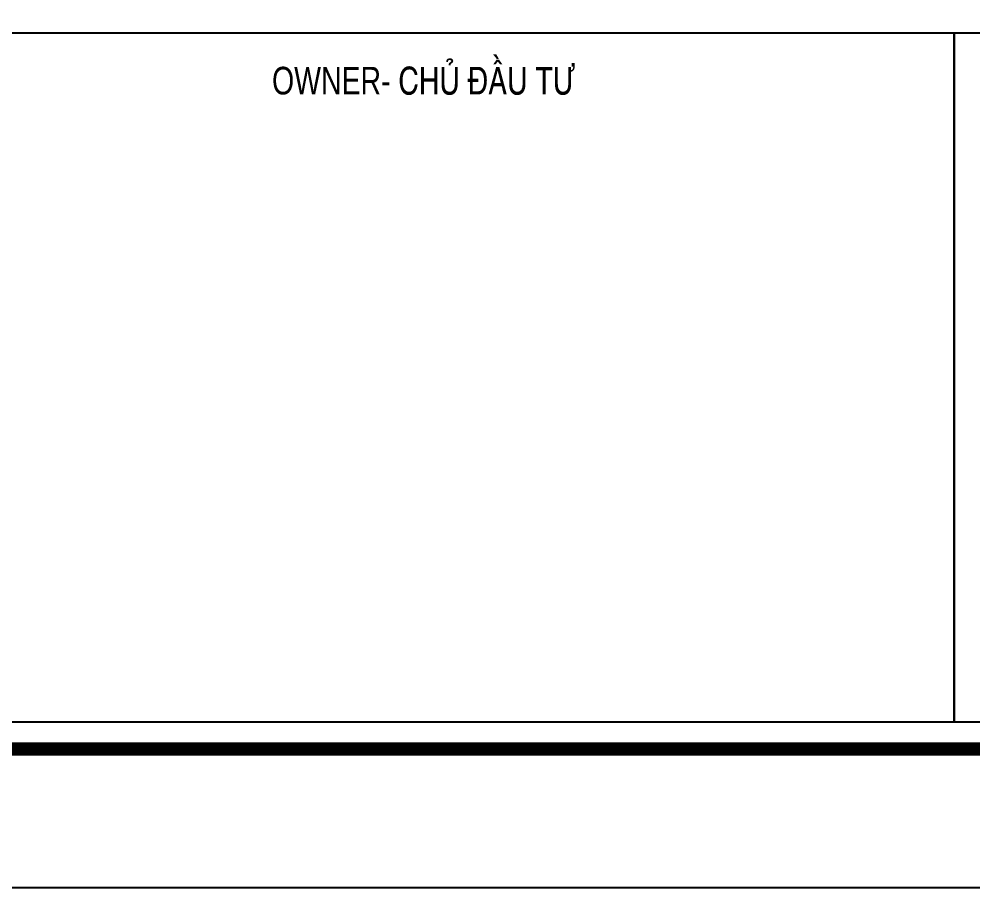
# Model space of a CAD drawing. Header units: inches. Extents: x 315041 to 662841, y -45540 to -35018.
# Drawn here: x 329693.4 to 329755.6, y -37110 to -37053.3 of the extents above; entities that cross this region are included whole.
import ezdxf

# ---------------------------------------------------------------- set-up
doc = ezdxf.new("R2010")
doc.units = ezdxf.units.IN
doc.header["$MEASUREMENT"] = 0
doc.layers.add('2', color=2, linetype='Continuous')
doc.layers.add('BAO KHUNG', color=31, linetype='Continuous')
doc.styles.get("Standard").update_dxf_attribs({"font": 'VHARIALN.TTF'})

# ---------------------------------------------------------------- blocks, each defined once
blk = doc.blocks.new('A$C75D82031')
at = {"layer": '2', "color": 157, "linetype": 'Continuous'}
blk.add_lwpolyline([(0, 420), (594, 420), (594, 0), (0, 0)], close=True, dxfattribs=at)
at = {"layer": 'BAO KHUNG', "color": 167, "linetype": 'Continuous', "const_width": 0.871}
blk.add_lwpolyline([(10.588, 9.067), (583.412, 9.067), (583.412, 410.933), (10.588, 410.933)], close=True, dxfattribs=at)
at = {"layer": 'BAO KHUNG', "color": 7}
for points in [[(80.92, 55.81), (144.951, 55.81), (144.951, 10.81), (80.92, 10.81)], [(144.951, 55.81), (285.801, 55.81), (285.801, 10.81), (144.951, 10.81)]]:
    blk.add_lwpolyline(points, close=True, dxfattribs=at)
at = {"layer": 'BAO KHUNG', "color": 7, "linetype": 'Continuous', "width": 0.9}
blk.add_text(' OWNER- CHñ §ÇU T¦', height=1.8, dxfattribs=at).set_placement((99.943, 51.792))

msp = doc.modelspace()

# ---------------------------------------------------------------- block references
at = {"color": 1}
msp.add_blockref('A$C75D82031', (329609.4423, -37110.027), dxfattribs=at)

doc.saveas('drawing.dxf')
